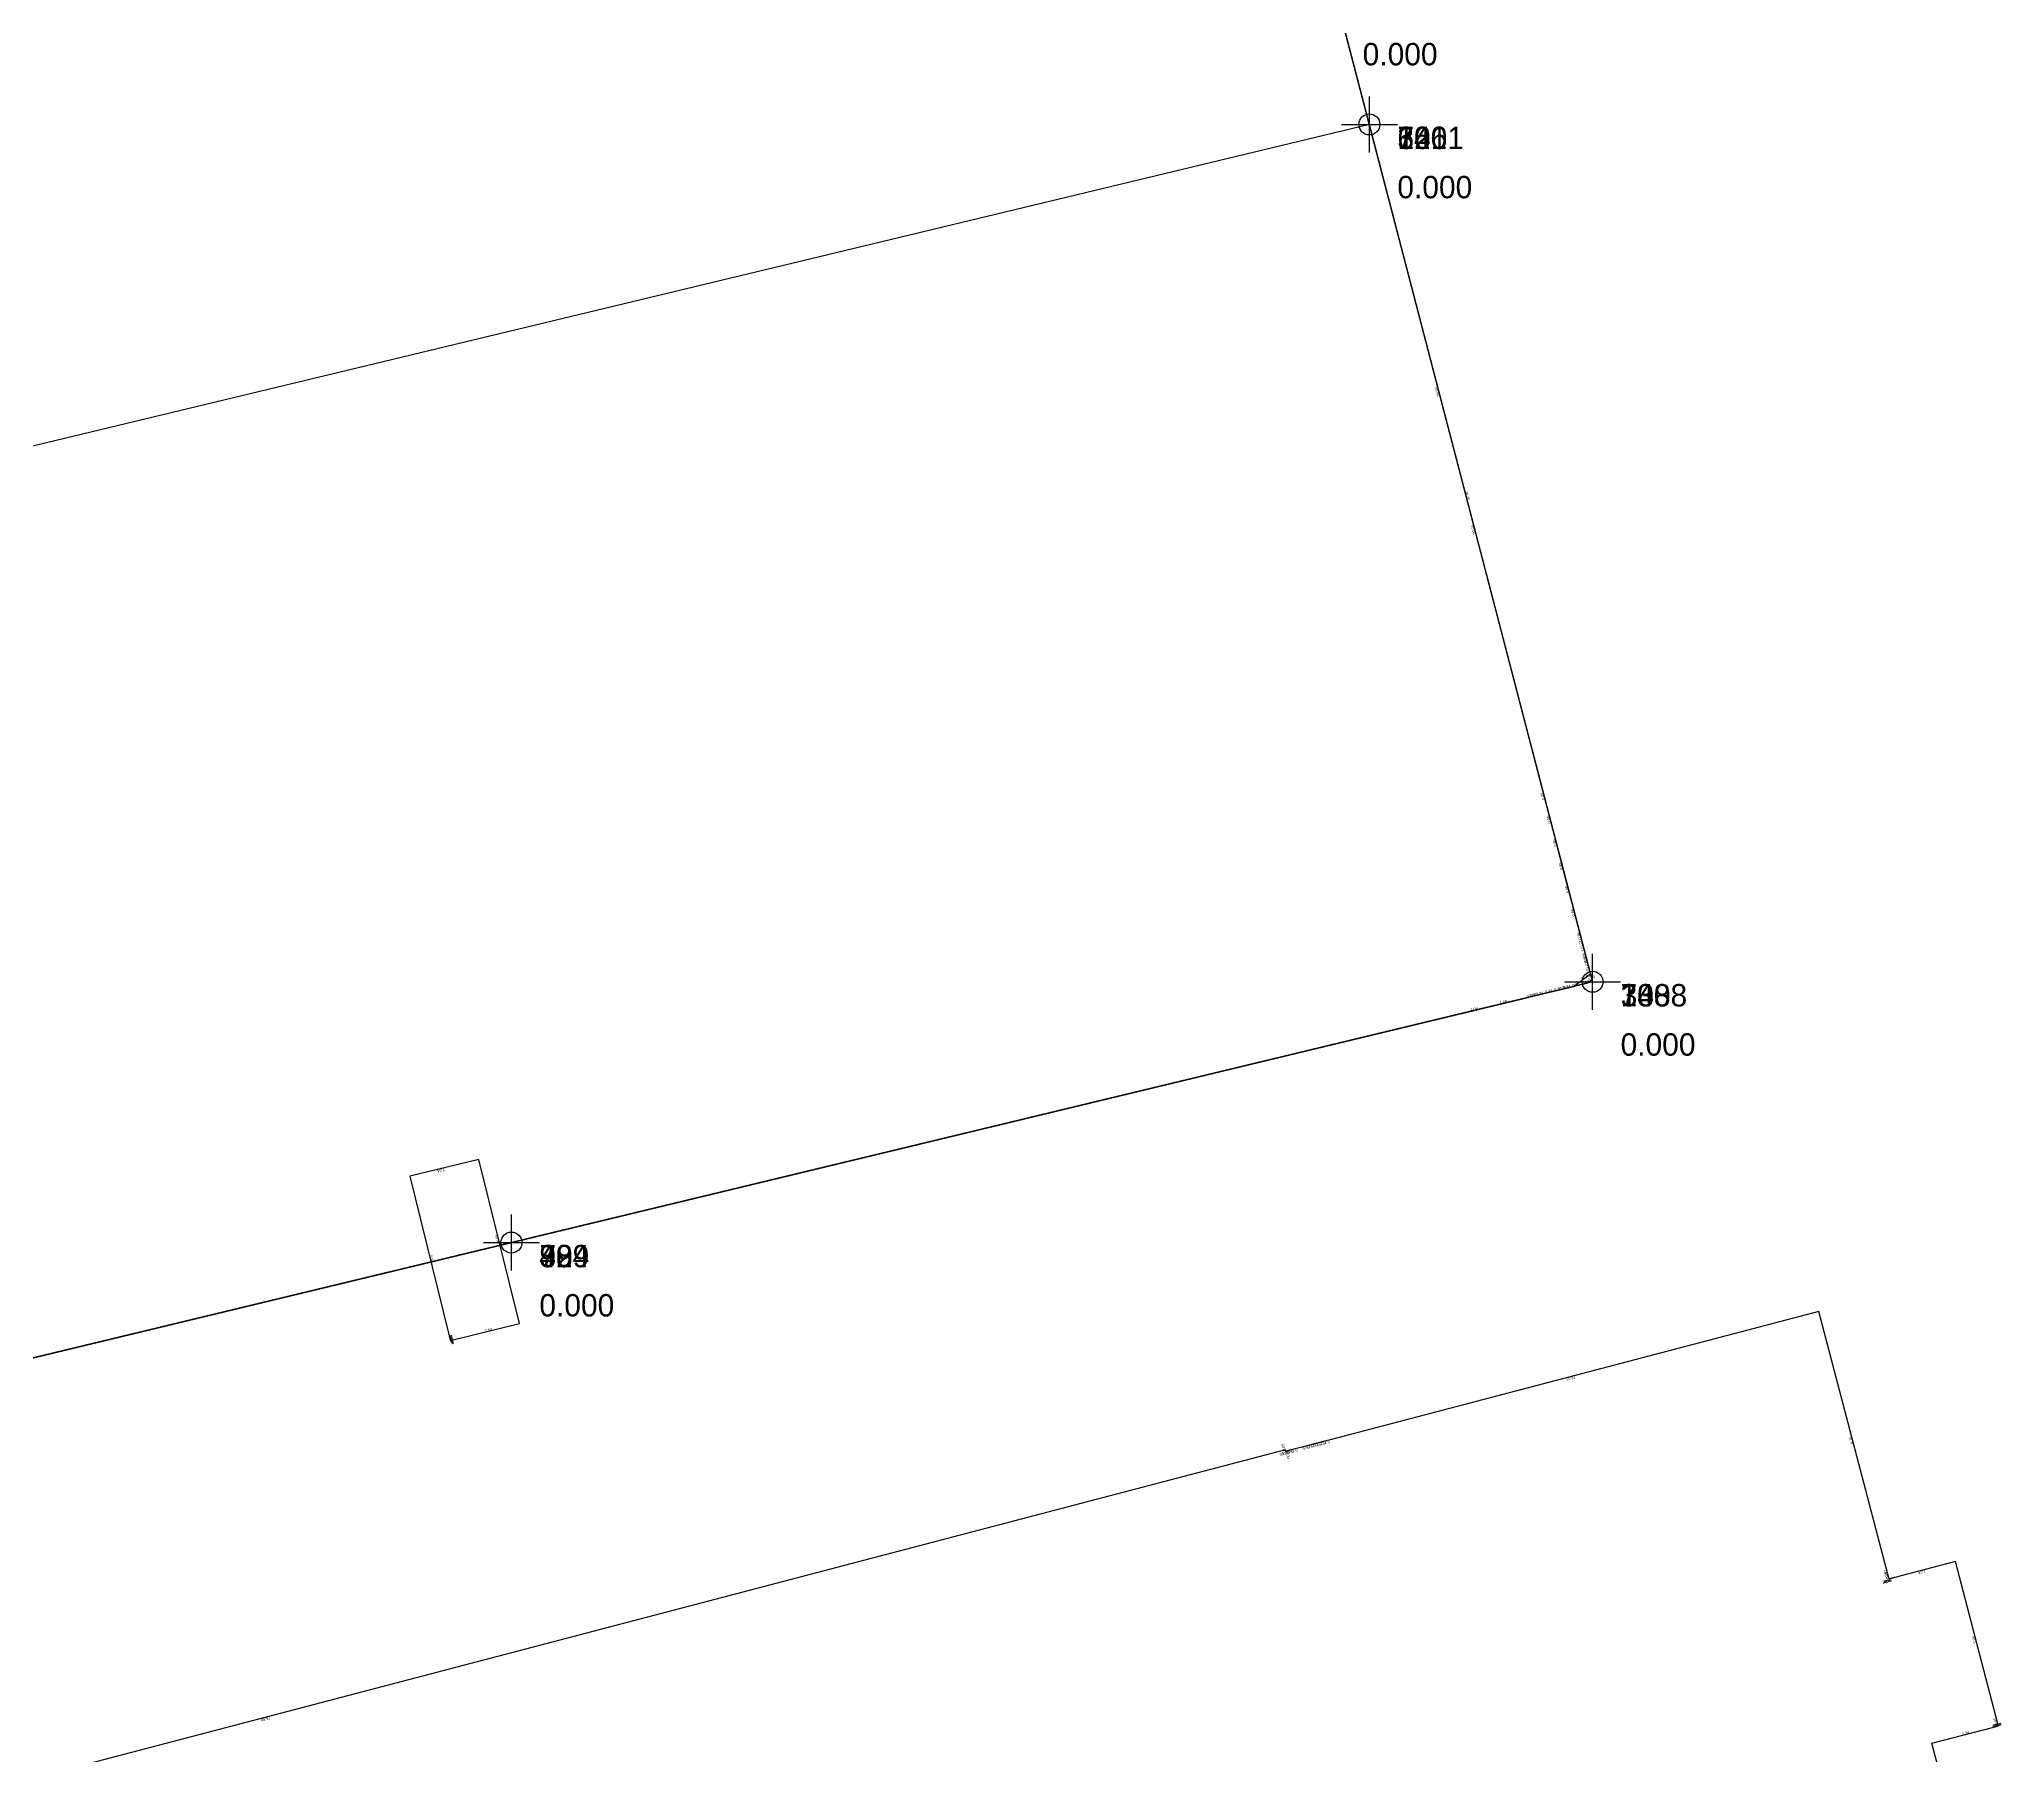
# Model space of a CAD drawing. Header units: metres. Extents: x 581016 to 32581287, y 5319908 to 5321142.
# Drawn here: x 581182.3 to 581252.5, y 5320337.5 to 5320398.9 of the extents above; entities that cross this region are included whole.
import ezdxf
from ezdxf.enums import TextEntityAlignment as Align

# ---------------------------------------------------------------- set-up
doc = ezdxf.new("R2010")
doc.units = ezdxf.units.M
doc.header["$PDMODE"] = 2
doc.header["$PDSIZE"] = 1
for name, color, linetype in [('EdgeLengths', 7, 'Continuous'), ('Flurstuecksgrenzedxf', 7, 'Continuous'), ('Gebaeudeumrissliniedxf', 7, 'Continuous'), ('Grenzpunktdxf', 7, 'Continuous'), ('PointHeights', 7, 'Continuous'), ('PointNames', 7, 'Continuous'), ('UmringIndustrieUGewerbefldxf', 7, 'Continuous'), ('UmringPWohnbauFldxf', 7, 'Continuous')]:
    doc.layers.add(name, color=color, linetype=linetype)

msp = doc.modelspace()

# ---------------------------------------------------------------- linework, layer by layer
at = {"layer": 'Flurstuecksgrenzedxf', "color": 178}
msp.add_lwpolyline([(581228.65, 5320400.262), (581237.79, 5320365.18), (581125.792, 5320338.182)], dxfattribs=at)
msp.add_lwpolyline([(581228.65, 5320400.262), (581237.79, 5320365.18), (581125.792, 5320338.182)], dxfattribs=at)
at = {"layer": 'Gebaeudeumrissliniedxf', "color": 178}
msp.add_lwpolyline([(581195.51, 5320358.23), (581196.908, 5320352.572), (581196.912, 5320352.555), (581196.916, 5320352.538), (581196.92, 5320352.52), (581196.925, 5320352.503), (581196.929, 5320352.486), (581196.933, 5320352.469), (581196.937, 5320352.452), (581196.941, 5320352.435), (581196.946, 5320352.418), (581196.95, 5320352.401), (581196.954, 5320352.384), (581196.958, 5320352.367), (581196.964, 5320352.361), (581199.43, 5320352.97), (581197.98, 5320358.83)], close=True, dxfattribs=at)
msp.add_lwpolyline([(581195.51, 5320358.23), (581196.908, 5320352.572), (581196.912, 5320352.555), (581196.916, 5320352.538), (581196.92, 5320352.52), (581196.925, 5320352.503), (581196.929, 5320352.486), (581196.933, 5320352.469), (581196.937, 5320352.452), (581196.941, 5320352.435), (581196.946, 5320352.418), (581196.95, 5320352.401), (581196.954, 5320352.384), (581196.958, 5320352.367), (581196.964, 5320352.361), (581199.43, 5320352.97), (581197.98, 5320358.83)], close=True, dxfattribs=at)
msp.add_lwpolyline([(581251.117, 5320333.409), (581249.92, 5320337.97), (581252.087, 5320338.537), (581252.105, 5320338.542), (581252.123, 5320338.546), (581252.14, 5320338.551), (581252.158, 5320338.556), (581252.176, 5320338.56), (581252.194, 5320338.565), (581252.212, 5320338.57), (581252.23, 5320338.574), (581252.248, 5320338.579), (581252.266, 5320338.584), (581252.284, 5320338.588), (581252.283, 5320338.619), (581252.271, 5320338.663), (581250.76, 5320344.46), (581248.593, 5320343.893), (581248.575, 5320343.888), (581248.557, 5320343.884), (581248.54, 5320343.879), (581248.522, 5320343.874), (581248.504, 5320343.87), (581248.486, 5320343.865), (581248.468, 5320343.86), (581248.45, 5320343.856), (581248.432, 5320343.851), (581248.414, 5320343.846), (581248.396, 5320343.842), (581248.378, 5320343.887), (581248.359, 5320343.959), (581245.88, 5320353.4), (581228.455, 5320348.829), (581228.311, 5320348.791), (581228.167, 5320348.753), (581228.023, 5320348.716), (581227.879, 5320348.678), (581227.735, 5320348.64), (581227.591, 5320348.602), (581227.447, 5320348.564), (581227.303, 5320348.527), (581227.159, 5320348.489), (581227.015, 5320348.451), (581226.871, 5320348.413), (581226.82, 5320348.4), (581226.82, 5320348.401), (581226.81, 5320348.45), (581154.202, 5320329.416)], dxfattribs=at)
msp.add_lwpolyline([(581251.117, 5320333.409), (581249.92, 5320337.97), (581252.087, 5320338.537), (581252.105, 5320338.542), (581252.123, 5320338.546), (581252.14, 5320338.551), (581252.158, 5320338.556), (581252.176, 5320338.56), (581252.194, 5320338.565), (581252.212, 5320338.57), (581252.23, 5320338.574), (581252.248, 5320338.579), (581252.266, 5320338.584), (581252.284, 5320338.588), (581252.283, 5320338.619), (581252.271, 5320338.663), (581250.76, 5320344.46), (581248.593, 5320343.893), (581248.575, 5320343.888), (581248.557, 5320343.884), (581248.54, 5320343.879), (581248.522, 5320343.874), (581248.504, 5320343.87), (581248.486, 5320343.865), (581248.468, 5320343.86), (581248.45, 5320343.856), (581248.432, 5320343.851), (581248.414, 5320343.846), (581248.396, 5320343.842), (581248.378, 5320343.887), (581248.359, 5320343.959), (581245.88, 5320353.4), (581228.455, 5320348.829), (581228.311, 5320348.791), (581228.167, 5320348.753), (581228.023, 5320348.716), (581227.879, 5320348.678), (581227.735, 5320348.64), (581227.591, 5320348.602), (581227.447, 5320348.564), (581227.303, 5320348.527), (581227.159, 5320348.489), (581227.015, 5320348.451), (581226.871, 5320348.413), (581226.82, 5320348.4), (581226.82, 5320348.401), (581226.81, 5320348.45), (581154.202, 5320329.416)], dxfattribs=at)
at = {"layer": 'Grenzpunktdxf', "color": 178}
for centre in [(581229.81, 5320395.82), (581229.81, 5320395.82), (581229.81, 5320395.82), (581229.81, 5320395.82), (581237.79, 5320365.18), (581237.79, 5320365.18), (581237.79, 5320365.18), (581237.79, 5320365.18), (581199.14, 5320355.86), (581199.14, 5320355.86), (581199.14, 5320355.86), (581199.14, 5320355.86)]:
    msp.add_circle(centre, 0.375, dxfattribs=at)
at = {"layer": 'Grenzpunktdxf', "linetype": 'Continuous'}
for p in [(581229.81, 5320395.82), (581229.81, 5320395.82), (581229.81, 5320395.82), (581229.81, 5320395.82), (581237.79, 5320365.18), (581237.79, 5320365.18), (581237.79, 5320365.18), (581237.79, 5320365.18), (581199.14, 5320355.86), (581199.14, 5320355.86), (581199.14, 5320355.86), (581199.14, 5320355.86)]:
    msp.add_point(p, dxfattribs=at)
at = {"layer": 'UmringIndustrieUGewerbefldxf', "color": 178}
msp.add_lwpolyline([(581124.58, 5320337.89), (581232.912, 5320364.004), (581233.959, 5320364.256), (581235.007, 5320364.509), (581236.055, 5320364.762), (581237.103, 5320365.014), (581237.716, 5320365.466), (581237.499, 5320366.297), (581237.283, 5320367.127), (581237.066, 5320367.958), (581236.85, 5320368.789), (581236.634, 5320369.619), (581236.417, 5320370.45), (581236.201, 5320371.281), (581235.985, 5320372.111), (581228.685, 5320400.129)], dxfattribs=at)
msp.add_lwpolyline([(581124.58, 5320337.89), (581232.912, 5320364.004), (581233.959, 5320364.256), (581235.007, 5320364.509), (581236.055, 5320364.762), (581237.103, 5320365.014), (581237.716, 5320365.466), (581237.499, 5320366.297), (581237.283, 5320367.127), (581237.066, 5320367.958), (581236.85, 5320368.789), (581236.634, 5320369.619), (581236.417, 5320370.45), (581236.201, 5320371.281), (581235.985, 5320372.111), (581228.685, 5320400.129)], dxfattribs=at)
at = {"layer": 'UmringPWohnbauFldxf', "color": 178}
msp.add_lwpolyline([(581124.735, 5320337.927), (581235.282, 5320364.575), (581235.608, 5320364.654), (581235.935, 5320364.733), (581236.261, 5320364.811), (581236.588, 5320364.89), (581236.914, 5320364.969), (581237.24, 5320365.047), (581237.567, 5320365.126), (581237.769, 5320365.262), (581237.701, 5320365.52), (581237.634, 5320365.779), (581237.567, 5320366.038), (581237.499, 5320366.297), (581237.432, 5320366.555), (581229.81, 5320395.82), (581108.57, 5320366.66)], dxfattribs=at)
msp.add_lwpolyline([(581124.735, 5320337.927), (581235.282, 5320364.575), (581235.608, 5320364.654), (581235.935, 5320364.733), (581236.261, 5320364.811), (581236.588, 5320364.89), (581236.914, 5320364.969), (581237.24, 5320365.047), (581237.567, 5320365.126), (581237.769, 5320365.262), (581237.701, 5320365.52), (581237.634, 5320365.779), (581237.567, 5320366.038), (581237.499, 5320366.297), (581237.432, 5320366.555), (581229.81, 5320395.82), (581108.57, 5320366.66)], dxfattribs=at)

# ---------------------------------------------------------------- texts
at = {"layer": 'EdgeLengths', "linetype": 'Continuous'}
for s, rotation, p in [('28,95', 104.60306, (581232.335, 5320386.11)), ('28,95', 104.60306, (581232.335, 5320386.11)), ('36,25', -75.39783, (581233.22, 5320382.711)), ('36,25', -75.39783, (581233.22, 5320382.711)), ('30,24', 104.59803, (581233.621, 5320381.178)), ('30,24', 104.59803, (581233.621, 5320381.178)), ('0,86', 104.59803, (581236.093, 5320371.686)), ('0,86', 104.59803, (581236.093, 5320371.686)), ('0,86', 104.59803, (581236.309, 5320370.855)), ('0,86', 104.59803, (581236.309, 5320370.855)), ('0,86', 104.59803, (581236.526, 5320370.025)), ('0,86', 104.59803, (581236.526, 5320370.025)), ('0,86', 104.59803, (581236.742, 5320369.194)), ('0,86', 104.59803, (581236.742, 5320369.194)), ('0,86', 104.59803, (581236.958, 5320368.363)), ('0,86', 104.59803, (581236.958, 5320368.363)), ('0,86', 104.59803, (581237.175, 5320367.533)), ('0,86', 104.59803, (581237.175, 5320367.533)), ('0,86', 104.59803, (581237.391, 5320366.702)), ('0,86', 104.59803, (581237.391, 5320366.702)), ('0,27', 104.59803, (581237.465, 5320366.416)), ('0,27', 104.59803, (581237.465, 5320366.416)), ('0,27', 104.59803, (581237.533, 5320366.157)), ('0,27', 104.59803, (581237.533, 5320366.157)), ('0,27', 104.59803, (581237.6, 5320365.899)), ('0,27', 104.59803, (581237.6, 5320365.899)), ('0,86', 104.59803, (581237.607, 5320365.871)), ('0,86', 104.59803, (581237.607, 5320365.871)), ('0,27', 104.59803, (581237.668, 5320365.64)), ('0,27', 104.59803, (581237.668, 5320365.64)), ('0,34', 13.55739, (581237.077, 5320364.998)), ('0,34', 13.55739, (581237.077, 5320364.998)), ('0,76', 36.39949, (581237.409, 5320365.23)), ('0,76', 36.39949, (581237.409, 5320365.23)), ('0,34', 13.55739, (581237.403, 5320365.077)), ('0,34', 13.55739, (581237.403, 5320365.077)), ('0,27', 104.59803, (581237.735, 5320365.381)), ('0,27', 104.59803, (581237.735, 5320365.381)), ('0,24', 33.86018, (581237.668, 5320365.184)), ('0,24', 33.86018, (581237.668, 5320365.184)), ('1,08', 13.55739, (581234.483, 5320364.373)), ('1,08', 13.55739, (581234.483, 5320364.373)), ('0,34', 13.55739, (581235.445, 5320364.605)), ('0,34', 13.55739, (581235.445, 5320364.605)), ('1,08', 13.55739, (581235.531, 5320364.625)), ('1,08', 13.55739, (581235.531, 5320364.625)), ('0,34', 13.55739, (581235.772, 5320364.683)), ('0,34', 13.55739, (581235.772, 5320364.683)), ('0,34', 13.55739, (581236.098, 5320364.762)), ('0,34', 13.55739, (581236.098, 5320364.762)), ('0,34', 13.55739, (581236.424, 5320364.841)), ('0,34', 13.55739, (581236.424, 5320364.841)), ('1,08', 13.55739, (581236.579, 5320364.878)), ('1,08', 13.55739, (581236.579, 5320364.878)), ('0,34', 13.55739, (581236.751, 5320364.919)), ('0,34', 13.55739, (581236.751, 5320364.919)), ('1,08', 13.55739, (581233.435, 5320364.12)), ('1,08', 13.55739, (581233.435, 5320364.12)), ('2,54', -166.34645, (581196.745, 5320358.52)), ('2,54', -166.34645, (581196.745, 5320358.52)), ('6,04', 103.89813, (581198.705, 5320355.89)), ('6,04', 103.89813, (581198.705, 5320355.89)), ('5,83', -76.12463, (581196.209, 5320355.391)), ('5,83', -76.12463, (581196.209, 5320355.391)), ('0,02', -76.12463, (581196.91, 5320352.553)), ('0,02', -76.12463, (581196.91, 5320352.553)), ('0,02', -76.12464, (581196.914, 5320352.536)), ('0,02', -76.12464, (581196.914, 5320352.536)), ('0,02', -76.12463, (581196.918, 5320352.519)), ('0,02', -76.12463, (581196.918, 5320352.519)), ('0,02', -76.12463, (581196.922, 5320352.502)), ('0,02', -76.12463, (581196.922, 5320352.502)), ('0,02', -76.12464, (581196.927, 5320352.485)), ('0,02', -76.12464, (581196.927, 5320352.485)), ('0,02', -76.12463, (581196.931, 5320352.468)), ('0,02', -76.12463, (581196.931, 5320352.468)), ('0,02', -76.12463, (581196.935, 5320352.451)), ('0,02', -76.12463, (581196.935, 5320352.451)), ('2,54', 13.87239, (581198.197, 5320352.656)), ('2,54', 13.87239, (581198.197, 5320352.656)), ('0,02', -76.12464, (581196.939, 5320352.433)), ('0,02', -76.12464, (581196.939, 5320352.433)), ('0,02', -76.12463, (581196.944, 5320352.416)), ('0,02', -76.12463, (581196.944, 5320352.416)), ('0,02', -76.12463, (581196.948, 5320352.399)), ('0,02', -76.12463, (581196.948, 5320352.399)), ('0,02', -76.12464, (581196.952, 5320352.382)), ('0,02', -76.12464, (581196.952, 5320352.382)), ('0,02', -76.12463, (581196.956, 5320352.365)), ('0,02', -76.12463, (581196.956, 5320352.365)), ('0,01', -42.11835, (581196.961, 5320352.354)), ('0,01', -42.11835, (581196.961, 5320352.354)), ('18,01', -165.30084, (581237.167, 5320351.104)), ('18,01', -165.30084, (581237.167, 5320351.104)), ('0,05', -165.57225, (581226.845, 5320348.397)), ('0,05', -165.57225, (581226.845, 5320348.397)), ('0,05', 101.30993, (581226.815, 5320348.415)), ('0,05', 101.30993, (581226.815, 5320348.415)), ('0,15', -165.30084, (581226.943, 5320348.422)), ('0,15', -165.30084, (581226.943, 5320348.422)), ('0,00', -78.69006, (581226.82, 5320348.39)), ('0,00', -78.69006, (581226.82, 5320348.39)), ('0,15', -165.30084, (581227.087, 5320348.46)), ('0,15', -165.30084, (581227.087, 5320348.46)), ('0,15', -165.30084, (581227.231, 5320348.498)), ('0,15', -165.30084, (581227.231, 5320348.498)), ('0,15', -165.30084, (581227.375, 5320348.536)), ('0,15', -165.30084, (581227.375, 5320348.536)), ('0,15', -165.30084, (581227.519, 5320348.573)), ('0,15', -165.30084, (581227.519, 5320348.573)), ('0,15', -165.30084, (581227.663, 5320348.611)), ('0,15', -165.30084, (581227.663, 5320348.611)), ('0,15', -165.30084, (581227.807, 5320348.649)), ('0,15', -165.30084, (581227.807, 5320348.649)), ('0,15', -165.30084, (581227.951, 5320348.687)), ('0,15', -165.30084, (581227.951, 5320348.687)), ('0,15', -165.30084, (581228.095, 5320348.724)), ('0,15', -165.30084, (581228.095, 5320348.724)), ('0,15', -165.30084, (581228.239, 5320348.762)), ('0,15', -165.30084, (581228.239, 5320348.762)), ('0,15', -165.30084, (581228.383, 5320348.8)), ('0,15', -165.30084, (581228.383, 5320348.8)), ('9,76', 104.71111, (581247.119, 5320348.669)), ('9,76', 104.71111, (581247.119, 5320348.669)), ('0,05', 112.40939, (581248.387, 5320343.854)), ('0,05', 112.40939, (581248.387, 5320343.854)), ('0,07', 104.71111, (581248.368, 5320343.913)), ('0,07', 104.71111, (581248.368, 5320343.913)), ('2,24', -165.33977, (581249.677, 5320344.167)), ('2,24', -165.33977, (581249.677, 5320344.167)), ('0,02', -165.33977, (581248.405, 5320343.834)), ('0,02', -165.33977, (581248.405, 5320343.834)), ('0,02', -165.33977, (581248.423, 5320343.839)), ('0,02', -165.33977, (581248.423, 5320343.839)), ('0,02', -165.33977, (581248.441, 5320343.843)), ('0,02', -165.33977, (581248.441, 5320343.843)), ('0,02', -165.33977, (581248.459, 5320343.848)), ('0,02', -165.33977, (581248.459, 5320343.848)), ('0,02', -165.33977, (581248.477, 5320343.853)), ('0,02', -165.33977, (581248.477, 5320343.853)), ('0,02', -165.33977, (581248.495, 5320343.857)), ('0,02', -165.33977, (581248.495, 5320343.857)), ('0,02', -165.33977, (581248.513, 5320343.862)), ('0,02', -165.33977, (581248.513, 5320343.862)), ('0,02', -165.33977, (581248.531, 5320343.867)), ('0,02', -165.33977, (581248.531, 5320343.867)), ('0,02', -165.33977, (581248.549, 5320343.871)), ('0,02', -165.33977, (581248.549, 5320343.871)), ('0,02', -165.33977, (581248.566, 5320343.876)), ('0,02', -165.33977, (581248.566, 5320343.876)), ('0,02', -165.33977, (581248.584, 5320343.881)), ('0,02', -165.33977, (581248.584, 5320343.881)), ('5,99', 104.60895, (581251.515, 5320341.552)), ('5,99', 104.60895, (581251.515, 5320341.552)), ('75,06', -165.31043, (581190.506, 5320338.923)), ('75,06', -165.31043, (581190.506, 5320338.923)), ('0,02', 14.66023, (581252.096, 5320338.529)), ('0,02', 14.66023, (581252.096, 5320338.529)), ('0,02', 14.66023, (581252.114, 5320338.534)), ('0,02', 14.66023, (581252.114, 5320338.534)), ('0,05', 104.60895, (581252.277, 5320338.631)), ('0,05', 104.60895, (581252.277, 5320338.631)), ('0,02', 14.66023, (581252.131, 5320338.539)), ('0,02', 14.66023, (581252.131, 5320338.539)), ('0,02', 14.66023, (581252.149, 5320338.543)), ('0,02', 14.66023, (581252.149, 5320338.543)), ('0,02', 14.66023, (581252.167, 5320338.548)), ('0,02', 14.66023, (581252.167, 5320338.548)), ('0,02', 14.66023, (581252.185, 5320338.553)), ('0,02', 14.66023, (581252.185, 5320338.553)), ('0,03', 92.18874, (581252.283, 5320338.594)), ('0,03', 92.18874, (581252.283, 5320338.594)), ('0,02', 14.66023, (581252.203, 5320338.557)), ('0,02', 14.66023, (581252.203, 5320338.557)), ('0,02', 14.66023, (581252.221, 5320338.562)), ('0,02', 14.66023, (581252.221, 5320338.562)), ('0,02', 14.66023, (581252.239, 5320338.567)), ('0,02', 14.66023, (581252.239, 5320338.567)), ('0,02', 14.66023, (581252.257, 5320338.571)), ('0,02', 14.66023, (581252.257, 5320338.571)), ('0,02', 14.66023, (581252.275, 5320338.576)), ('0,02', 14.66023, (581252.275, 5320338.576)), ('2,24', 14.66023, (581251.003, 5320338.243)), ('2,24', 14.66023, (581251.003, 5320338.243))]:
    msp.add_text(s, height=0.1, rotation=rotation, dxfattribs=at).set_placement(p)
at = {"layer": 'PointHeights', "linetype": 'Continuous'}
for p in [(581229.57, 5320398.73), (581229.57, 5320398.73), (581229.57, 5320398.73), (581229.57, 5320398.73), (581230.81, 5320393.98), (581230.81, 5320393.98), (581230.81, 5320393.98), (581230.81, 5320393.98), (581238.79, 5320363.34), (581238.79, 5320363.34), (581238.79, 5320363.34), (581238.79, 5320363.34), (581200.14, 5320354.02), (581200.14, 5320354.02), (581200.14, 5320354.02), (581200.14, 5320354.02)]:
    msp.add_text('0.000', height=0.8, dxfattribs=at).set_placement(p, align=Align.TOP_LEFT)
at = {"layer": 'PointNames', "linetype": 'Continuous'}
for s, p in [('326', (581230.81, 5320395.74)), ('66', (581230.81, 5320395.74)), ('741', (581230.81, 5320395.74)), ('1001', (581230.81, 5320395.74)), ('333', (581238.79, 5320365.1)), ('73', (581238.79, 5320365.1)), ('748', (581238.79, 5320365.1)), ('1008', (581238.79, 5320365.1)), ('49', (581200.14, 5320355.78)), ('309', (581200.14, 5320355.78)), ('984', (581200.14, 5320355.78)), ('724', (581200.14, 5320355.78))]:
    msp.add_text(s, height=0.8, dxfattribs=at).set_placement(p, align=Align.TOP_LEFT)

doc.saveas('drawing.dxf')
